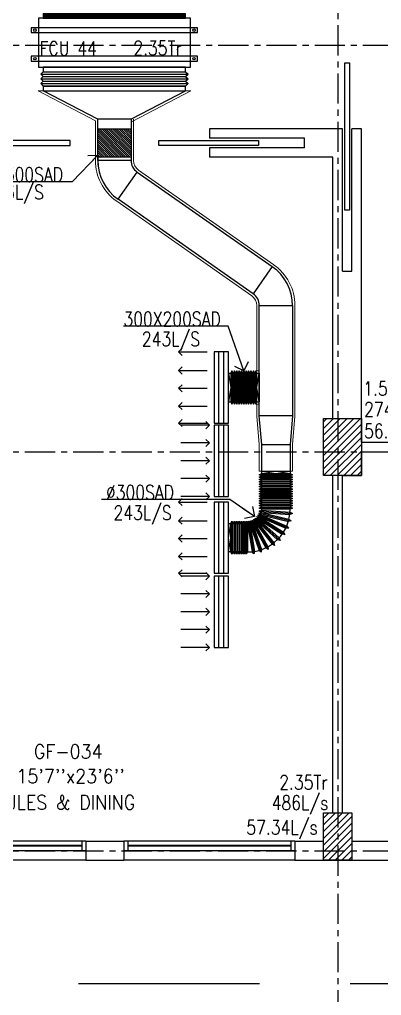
# Model space of a CAD drawing. Header units: millimetres. Extents: x -1288794 to 2153086, y -2701644 to -1335282.
# Drawn here: x 982364 to 986173, y -1510693 to -1500419 of the extents above; entities that cross this region are included whole.
import ezdxf

# ---------------------------------------------------------------- set-up
doc = ezdxf.new("R2010")
doc.units = ezdxf.units.MM
doc.header["$LTSCALE"] = 100
doc.header["$PDMODE"] = 34
doc.linetypes.add('CENTER', pattern=[50.8, 31.75, -6.35, 6.35, -6.35])
doc.linetypes.add('DASHED2', pattern=[9.525, 6.35, -3.175])
for name, color, linetype in [('A-ANNO-DIMS', 1, 'Continuous'), ('A-ANNO-TEXT', 8, 'Continuous'), ('A-DOOR', 4, 'Continuous'), ('A-FLOR-OVHD', 4, 'DASHED2'), ('A-GLAZ', 5, 'Continuous'), ('A-GRID', 253, 'CENTER'), ('A-WALL-FULL', 8, 'Continuous'), ('AC-FD', 1, 'Continuous'), ('AC-SAD', 3, 'Continuous'), ('AC-SAD TEXT', 3, 'Continuous'), ('FCU-AC', 160, 'Continuous'), ('RETURN GRILL RIGHT', 1, 'Continuous'), ('S-COL- HACT.', 9, 'Continuous'), ('S-COL.', 8, 'Continuous'), ('SUPPLY GRILL RIGHT', 3, 'Continuous')]:
    doc.layers.add(name, color=color, linetype=linetype)
doc.layers.add('INSULATION', color=1, linetype='Continuous', lineweight=5)
doc.styles.add('ROMANS', font='romans.shx', dxfattribs={"width": 0.8})
doc.styles.add('SIMPLEX', font='simplex.shx', dxfattribs={"width": 0.8})
doc.dimstyles.new('100 of DIM2', dxfattribs={"dimscale": 0, "dimtxt": 200, "dimasz": 150, "dimexe": 75, "dimexo": 200, "dimgap": 75, "dimtad": 1, "dimdec": 0, "dimrnd": 5, "dimzin": 0, "dimdsep": 46, "dimtxsty": 'ROMANS', "dimblk": 'ARCHTICK', "dimcen": 100, "dimclrd": 94, "dimclre": 94, "dimclrt": 2, "dimadec": 0, "dimazin": 0, "dimtfac": 1, "dimtdec": 0, "dimtofl": 0, "dimtmove": 2, "dimatfit": 3, "dimldrblk": 'OPEN90', "dimfxl": 75, "dimtolj": 1, "dimtzin": 0, "dimarcsym": 0})
pattern_1 = [(45, (2089817.725, -1109556.65), (-35.355339, 35.355339), [])]

# ---------------------------------------------------------------- blocks, each defined once
blk = doc.blocks.new('W-180')
for p, q in [((1800, 100), (0, 100)), ((1800, 0), (0, 0)), ((40, 0), (40, 100)), ((1760, 100), (1760, 0))]:
    blk.add_line(p, q)
at = {"linetype": 'Continuous'}
for p, q in [((1760, 53), (40, 53)), ((1760, 47), (40, 47))]:
    blk.add_line(p, q, dxfattribs=at)
blk = doc.blocks.new('_ArchTick')
at = {"color": 0, "linetype": 'ByBlock', "const_width": 0.15}
blk.add_lwpolyline([(-0.5, -0.5), (0.5, 0.5)], dxfattribs=at)
blk = doc.blocks.new('*D593')
at = {"layer": 'A-ANNO-DIMS', "color": 94, "linetype": 'Continuous', "lineweight": -2, "ltscale": 3, "transparency": 16777216}
for p, q in [((980663, -1509469), (980663, -1512083)), ((993463, -1509469), (993463, -1512083)), ((993463, -1512008), (980663, -1512008))]:
    blk.add_line(p, q, dxfattribs=at)
at = {"layer": 'Defpoints', "color": 0, "linetype": 'Continuous', "ltscale": 3, "transparency": 16777216}
for p in [(980663, -1509269), (993463, -1509269), (980663, -1512008)]:
    blk.add_point(p, dxfattribs=at)
at = {"layer": 'A-ANNO-DIMS', "color": 94, "linetype": 'Continuous', "lineweight": -2, "ltscale": 3, "transparency": 16777216, "xscale": 150, "yscale": 150, "zscale": 150, "rotation": 180}
blk.add_blockref('_ArchTick', (980663, -1512008), dxfattribs=at)
at = {"layer": 'A-ANNO-DIMS', "color": 94, "linetype": 'Continuous', "lineweight": -2, "ltscale": 3, "transparency": 16777216, "xscale": 150, "yscale": 150, "zscale": 150}
blk.add_blockref('_ArchTick', (993463, -1512008), dxfattribs=at)
at = {"layer": 'A-ANNO-DIMS', "color": 2, "linetype": 'Continuous', "ltscale": 3, "transparency": 16777216, "insert": (987063, -1511833), "char_height": 200, "attachment_point": 5, "style": 'ROMANS'}
blk.add_mtext('\\A1;12800', dxfattribs=at)
blk = doc.blocks.new('_Open90')
at = {"color": 0, "linetype": 'ByBlock', "lineweight": -2}
for p, q in [((0, 0), (-1, 0)), ((-0.5, 0.5), (0, 0)), ((0, 0), (-0.5, -0.5))]:
    blk.add_line(p, q, dxfattribs=at)
blk = doc.blocks.new('fcu 2.5 tr')
h = blk.add_hatch()
h.set_pattern_fill('NET', color=3)
h.paths.add_polyline_path([(83172, -1587743), (81672, -1587743), (81672, -1587793), (83172, -1587793)])
at = {"layer": 'FCU-AC'}
for p, q in [((81672, -1587030), (81647, -1587055)), ((83172, -1587030), (81672, -1587030)), ((83197, -1587055), (83172, -1587030)), ((83197, -1587055), (81647, -1587055)), ((81672, -1587080), (81647, -1587055)), ((81672, -1587080), (81647, -1587105)), ((83197, -1587105), (81647, -1587105)), ((81672, -1587130), (81647, -1587105)), ((81672, -1587130), (81647, -1587155)), ((83197, -1587155), (81647, -1587155)), ((81672, -1587180), (81647, -1587155)), ((83172, -1587080), (81672, -1587080)), ((83172, -1587080), (81672, -1587080)), ((83172, -1587130), (81672, -1587130)), ((83172, -1587130), (81672, -1587130)), ((83197, -1587055), (83172, -1587080)), ((83197, -1587105), (83172, -1587080)), ((83197, -1587105), (83172, -1587130)), ((83197, -1587155), (83172, -1587130)), ((83197, -1587155), (83172, -1587180))]:
    blk.add_line(p, q, dxfattribs=at)
at = {"layer": 'FCU-AC', "color": 1}
for p, q in [((83172, -1586980), (81672, -1586980)), ((81672, -1586980), (81672, -1587030)), ((81672, -1587030), (83172, -1587030)), ((83172, -1587030), (83172, -1586980)), ((83172, -1587180), (81672, -1587180)), ((81672, -1587180), (81672, -1587230)), ((81672, -1587230), (83172, -1587230)), ((83172, -1587230), (83172, -1587180))]:
    blk.add_line(p, q, dxfattribs=at)
at = {"layer": 'FCU-AC'}
blk.add_lwpolyline([(81622, -1587743), (83222, -1587743), (83222, -1587230), (81622, -1587230)], close=True, dxfattribs=at)
at = {"layer": 'FCU-AC', "color": 6}
for points in [[(81547, -1587343), (83297, -1587343), (83297, -1587293), (81547, -1587293)], [(81547, -1587643), (83297, -1587643), (83297, -1587593), (81547, -1587593)]]:
    blk.add_lwpolyline(points, close=True, dxfattribs=at)
at = {"layer": 'FCU-AC', "color": 3}
blk.add_lwpolyline([(81672, -1587793), (83172, -1587793), (83172, -1587743), (81672, -1587743)], close=True, dxfattribs=at)
at = {"layer": 'FCU-AC', "color": 6}
for centre in [(81584, -1587318), (83259, -1587318), (81584, -1587618), (83259, -1587618)]:
    blk.add_circle(centre, 12.5, dxfattribs=at)
blk = doc.blocks.new('SUPPLY GRILL RIGHT')
at = {"layer": 'SUPPLY GRILL RIGHT'}
for p, q in [((375, 25), (-375, 25)), ((375, -25), (375, 25)), ((375, -25), (-375, -25)), ((375, -75), (375, -25))]:
    blk.add_line(p, q, dxfattribs=at)
blk.add_lwpolyline([(-375, -75), (375, -75), (375, 75), (-375, 75)], close=True, dxfattribs=at)
for points in [[(-375, -450), (-375, -150)], [(-178.5, -450), (-178.5, -150)], [(9, -450), (9, -150)], [(196.5, -450), (196.5, -150)], [(375, -450), (375, -150)]]:
    blk.add_leader(points, dimstyle='100 of DIM2', override={"dimscale": 1, "dimasz": 75, "dimtad": 0, "dimclrd": 0, "dimfxl": 0.2}, dxfattribs=at)
blk = doc.blocks.new('RETURN GRILL RIGHT')
at = {"layer": 'RETURN GRILL RIGHT'}
for p, q in [((375, 25), (-375, 25)), ((375, -25), (-375, -25))]:
    blk.add_line(p, q, dxfattribs=at)
blk.add_lwpolyline([(-375, -75), (375, -75), (375, 75), (-375, 75)], close=True, dxfattribs=at)
for points in [[(-375, -125), (-375, -425)], [(-187.5, -125), (-187.5, -425)], [(0, -125), (0, -425)], [(187.5, -125), (187.5, -425)], [(375, -125), (375, -425)]]:
    blk.add_leader(points, dimstyle='100 of DIM2', override={"dimscale": 1, "dimasz": 75, "dimtad": 0, "dimclrd": 0, "dimfxl": 0.2}, dxfattribs=at)

msp = doc.modelspace()

# ---------------------------------------------------------------- hatches: boundary and pattern name
at = {"layer": 'AC-FD', "linetype": 'ByBlock'}
h = msp.add_hatch(dxfattribs=at)
h.set_pattern_fill('ANSI31', color=256, scale=5, angle=90, style=0)
h.set_pattern_definition([(135, (-608210.96, -1563641.045), (-11.22532015, -11.22532015), [])])
h.paths.add_polyline_path([(983537.5, -1501868.7), (983537.5, -1501568.7), (983187.5, -1501568.6), (983187.5, -1501868.6)])
at = {"layer": 'S-COL- HACT.', "linetype": 'Continuous', "ltscale": 3}
h = msp.add_hatch(dxfattribs=at)
h.set_pattern_fill('ANSI31', color=256, scale=400, style=0)
h.set_pattern_definition(pattern_1)
h.paths.add_polyline_path([(985562.5, -1505218.6), (985562.5, -1504618.6), (985962.5, -1504618.6), (985962.5, -1505218.6)])
h = msp.add_hatch(dxfattribs=at)
h.set_pattern_fill('ANSI31', color=256, scale=400, style=0)
h.set_pattern_definition(pattern_1)
h.paths.add_polyline_path([(985562.5, -1509268.6), (985562.5, -1508768.6), (985862.5, -1508768.6), (985862.5, -1509268.6)])

# ---------------------------------------------------------------- linework, layer by layer
at = {"layer": 'A-DOOR', "ltscale": 3}
for points in [[(985837.5, -1502426.2), (985787.5, -1502426.2), (985787.5, -1500876.2), (985837.5, -1500876.2), (985837.5, -1502426.2)], [(981846.5, -1501693.6), (981846.5, -1501743.6), (982896.5, -1501743.6), (982896.5, -1501693.6), (981846.5, -1501693.6)], [(984878.5, -1501693.6), (984878.5, -1501743.6), (983828.5, -1501743.6), (983828.5, -1501693.6), (984878.5, -1501693.6)]]:
    msp.add_lwpolyline(points, dxfattribs=at)
at = {"layer": 'A-FLOR-OVHD', "ltscale": 3}
msp.add_lwpolyline([(993462.5, -1509268.6), (993462.5, -1510568.6), (980662.5, -1510568.6), (980662.5, -1509268.6), (979362.5, -1509268.6), (979362.5, -1510568.6), (975062.5, -1510568.6), (975062.5, -1510168.6), (973462.5, -1510168.6), (973462.5, -1510568.6), (966462.5, -1510568.6), (966462.5, -1500918.6), (965462.5, -1500918.6), (965462.5, -1496418.6)], dxfattribs=at)
msp.add_lwpolyline([(993462.5, -1509268.6), (993462.5, -1510568.6), (980662.5, -1510568.6), (980662.5, -1509268.6), (979362.5, -1509268.6), (979362.5, -1510568.6), (975062.5, -1510568.6), (975062.5, -1510168.6), (973462.5, -1510168.6), (973462.5, -1510568.6), (966462.5, -1510568.6), (966462.5, -1500918.6), (965462.5, -1500918.6), (965462.5, -1496418.6)], dxfattribs=at)
at = {"layer": 'A-GLAZ', "ltscale": 3}
for p, q in [((983062.5, -1509268.6), (981262.5, -1509268.6)), ((985262.5, -1509268.6), (983462.5, -1509268.6))]:
    msp.add_line(p, q, dxfattribs=at)
at = {"layer": 'A-GRID', "ltscale": 0.1}
for p, q in [((985712.5, -1466442.6), (985712.5, -1514577)), ((956006.8, -1500687.6), (999546.3, -1500687.6)), ((956005.3, -1504968.6), (999544.9, -1504968.6)), ((956005.3, -1509168.6), (999544.9, -1509168.6))]:
    msp.add_line(p, q, dxfattribs=at)
at = {"layer": 'A-WALL-FULL', "ltscale": 3}
for p, q in [((985662.5, -1501568.6), (984362.5, -1501568.6)), ((984362.5, -1501568.6), (984362.5, -1501668.6)), ((985762.5, -1501568.6), (985662.5, -1501568.6)), ((985762.5, -1503068.6), (985762.5, -1501568.6)), ((985862.5, -1503068.6), (985862.5, -1501568.6)), ((985962.5, -1501568.6), (985862.5, -1501568.6)), ((985962.5, -1504868.6), (985962.5, -1501568.6)), ((985362.5, -1501668.6), (984362.5, -1501668.6)), ((985362.5, -1501768.6), (985362.5, -1501668.6)), ((985362.5, -1501768.6), (984362.5, -1501768.6)), ((984362.5, -1501768.6), (984362.5, -1501868.6)), ((985662.5, -1501868.6), (984362.5, -1501868.6)), ((985662.5, -1504618.6), (985662.5, -1501868.6)), ((985762.5, -1503068.6), (985862.5, -1503068.6)), ((985962.5, -1504868.6), (988162.5, -1504868.6)), ((985962.5, -1504968.6), (988162.5, -1504968.6)), ((985662.5, -1508768.6), (985662.5, -1505218.6)), ((985762.5, -1508768.6), (985762.5, -1505218.6)), ((983062.5, -1509068.6), (983462.5, -1509068.6)), ((983062.5, -1509068.6), (983062.5, -1509268.6)), ((983462.5, -1509068.6), (983462.5, -1509268.6)), ((985262.5, -1509068.6), (985562.5, -1509068.6)), ((985262.5, -1509068.6), (985262.5, -1509268.6)), ((985862.5, -1509068.6), (986712.5, -1509068.6)), ((983062.5, -1509268.6), (983462.5, -1509268.6)), ((985262.5, -1509268.6), (986712.5, -1509268.6))]:
    msp.add_line(p, q, dxfattribs=at)
at = {"layer": 'A-WALL-FULL', "linetype": 'Continuous', "ltscale": 3}
for p, q in [((985562.5, -1505218.6), (985562.5, -1504618.6)), ((985562.5, -1504618.6), (985662.5, -1504618.6)), ((985962.5, -1505218.6), (985962.5, -1504968.6)), ((985662.5, -1505218.6), (985562.5, -1505218.6)), ((985762.5, -1505218.6), (985962.5, -1505218.6)), ((985562.5, -1509068.6), (985562.5, -1508768.6)), ((985562.5, -1508768.6), (985662.5, -1508768.6)), ((985762.5, -1508768.6), (985862.5, -1508768.6)), ((985862.5, -1508768.6), (985862.5, -1509068.6))]:
    msp.add_line(p, q, dxfattribs=at)
at = {"layer": 'AC-FD', "linetype": 'ByBlock'}
msp.add_lwpolyline([(983187.5, -1501868.6), (983187.5, -1501568.6), (983537.5, -1501568.7), (983537.5, -1501868.7)], close=True, dxfattribs=at)
at = {"layer": 'AC-SAD'}
for p, q in [((983187.5, -1501468.6), (982612.5, -1501168.6)), ((984112.5, -1501168.6), (983537.5, -1501468.6)), ((983537.5, -1501468.6), (983187.5, -1501468.6)), ((983187.5, -1501901.2), (983187.5, -1501468.6)), ((983537.5, -1501468.6), (983537.5, -1501901.2)), ((983537.5, -1501901.2), (983187.5, -1501901.2)), ((983400.8, -1502310.8), (983601.5, -1502024.1)), ((983601.5, -1502024.1), (985024.3, -1503020.4)), ((984823.6, -1503307.1), (983400.8, -1502310.8)), ((985024.3, -1503020.4), (984823.6, -1503307.1)), ((984887.5, -1503430), (985237.5, -1503430)), ((984887.5, -1504591.6), (984887.5, -1503430)), ((985237.5, -1503430), (985237.5, -1504591.6)), ((984562.5, -1504141.6), (984887.5, -1504141.6)), ((984562.5, -1504141.6), (984587.5, -1504291.6)), ((984562.5, -1504441.6), (984562.5, -1504141.6)), ((984600, -1504116.6), (984587.5, -1504141.6)), ((984587.5, -1504141.6), (984587.5, -1504441.6)), ((984600, -1504116.6), (984600, -1504466.6)), ((984612.5, -1504141.6), (984600, -1504116.6)), ((984625, -1504116.6), (984612.5, -1504141.6)), ((984612.5, -1504141.6), (984612.5, -1504441.6)), ((984612.5, -1504441.6), (984612.5, -1504141.6)), ((984625, -1504116.6), (984625, -1504466.6)), ((984637.5, -1504141.6), (984625, -1504116.6)), ((984650, -1504116.6), (984637.5, -1504141.6)), ((984637.5, -1504141.6), (984637.5, -1504441.6)), ((984650, -1504116.6), (984650, -1504466.6)), ((984662.5, -1504141.6), (984650, -1504116.6)), ((984675, -1504116.6), (984662.5, -1504141.6)), ((984662.5, -1504141.6), (984662.5, -1504441.6)), ((984675, -1504116.6), (984675, -1504466.6)), ((984687.5, -1504141.6), (984675, -1504116.6)), ((984700, -1504116.6), (984687.5, -1504141.6)), ((984687.5, -1504141.6), (984687.5, -1504441.6)), ((984700, -1504116.6), (984700, -1504466.6)), ((984712.5, -1504141.6), (984700, -1504116.6)), ((984725, -1504116.6), (984712.5, -1504141.6)), ((984712.5, -1504141.6), (984712.5, -1504441.6)), ((984725, -1504116.6), (984725, -1504466.6)), ((984737.5, -1504141.6), (984725, -1504116.6)), ((984750, -1504116.6), (984737.5, -1504141.6)), ((984737.5, -1504141.6), (984737.5, -1504441.6)), ((984750, -1504116.6), (984750, -1504466.6)), ((984762.5, -1504141.6), (984750, -1504116.6)), ((984775, -1504116.6), (984762.5, -1504141.6)), ((984762.5, -1504141.6), (984762.5, -1504441.6)), ((984775, -1504116.6), (984775, -1504466.6)), ((984787.5, -1504141.6), (984775, -1504116.6)), ((984800, -1504116.6), (984787.5, -1504141.6)), ((984787.5, -1504141.6), (984787.5, -1504441.6)), ((984800, -1504116.6), (984800, -1504466.6)), ((984812.5, -1504141.6), (984800, -1504116.6)), ((984825, -1504116.6), (984812.5, -1504141.6)), ((984812.5, -1504141.6), (984812.5, -1504441.6)), ((984825, -1504116.6), (984825, -1504466.6)), ((984837.5, -1504141.6), (984825, -1504116.6)), ((984850, -1504116.6), (984837.5, -1504141.6)), ((984837.5, -1504141.6), (984837.5, -1504441.6)), ((984850, -1504116.6), (984850, -1504466.6)), ((984862.5, -1504141.6), (984850, -1504116.6)), ((984862.5, -1504291.6), (984887.5, -1504141.6)), ((984862.5, -1504441.6), (984862.5, -1504141.6)), ((984887.5, -1504141.6), (984887.5, -1504441.6)), ((984587.5, -1504291.6), (984562.5, -1504441.6)), ((984887.5, -1504441.6), (984862.5, -1504291.6)), ((984562.5, -1504441.6), (984887.5, -1504441.6)), ((984587.5, -1504441.6), (984600, -1504466.6)), ((984600, -1504466.6), (984612.5, -1504441.6)), ((984612.5, -1504441.6), (984625, -1504466.6)), ((984625, -1504466.6), (984637.5, -1504441.6)), ((984637.5, -1504441.6), (984650, -1504466.6)), ((984650, -1504466.6), (984662.5, -1504441.6)), ((984662.5, -1504441.6), (984675, -1504466.6)), ((984675, -1504466.6), (984687.5, -1504441.6)), ((984687.5, -1504441.6), (984700, -1504466.6)), ((984700, -1504466.6), (984712.5, -1504441.6)), ((984712.5, -1504441.6), (984725, -1504466.6)), ((984725, -1504466.6), (984737.5, -1504441.6)), ((984737.5, -1504441.6), (984750, -1504466.6)), ((984750, -1504466.6), (984762.5, -1504441.6)), ((984762.5, -1504441.6), (984775, -1504466.6)), ((984775, -1504466.6), (984787.5, -1504441.6)), ((984787.5, -1504441.6), (984800, -1504466.6)), ((984800, -1504466.6), (984812.5, -1504441.6)), ((984812.5, -1504441.6), (984825, -1504466.6)), ((984825, -1504466.6), (984837.5, -1504441.6)), ((984837.5, -1504441.6), (984850, -1504466.6)), ((984850, -1504466.6), (984862.5, -1504441.6)), ((985237.5, -1504591.6), (984887.5, -1504591.6)), ((984912.5, -1504891.6), (984887.5, -1504591.6)), ((985237.5, -1504591.6), (985212.5, -1504891.6)), ((984912.5, -1504891.6), (985212.5, -1504891.6)), ((984912.5, -1505573.6), (984912.5, -1504891.6)), ((985212.5, -1504891.6), (985212.5, -1505573.6)), ((984887.5, -1505211.1), (984912.5, -1505198.6)), ((985237.5, -1505211.1), (984887.5, -1505211.1)), ((984912.5, -1505223.6), (984887.5, -1505211.1)), ((984887.5, -1505236.1), (984912.5, -1505223.6)), ((985237.5, -1505236.1), (984887.5, -1505236.1)), ((984912.5, -1505248.6), (984887.5, -1505236.1)), ((984887.5, -1505261.1), (984912.5, -1505248.6)), ((985237.5, -1505261.1), (984887.5, -1505261.1)), ((984912.5, -1505273.6), (984887.5, -1505261.1)), ((984912.5, -1505173.6), (985062.5, -1505198.6)), ((984912.5, -1505173.6), (985212.5, -1505173.6)), ((984912.5, -1505198.6), (985212.5, -1505198.6)), ((984912.5, -1505223.6), (985212.5, -1505223.6)), ((984912.5, -1505248.6), (985212.5, -1505248.6)), ((985062.5, -1505198.6), (985212.5, -1505173.6)), ((985212.5, -1505198.6), (985237.5, -1505211.1)), ((985237.5, -1505211.1), (985212.5, -1505223.6)), ((985212.5, -1505223.6), (985237.5, -1505236.1)), ((985237.5, -1505236.1), (985212.5, -1505248.6)), ((985212.5, -1505248.6), (985237.5, -1505261.1)), ((985237.5, -1505261.1), (985212.5, -1505273.6)), ((984887.5, -1505286.1), (984912.5, -1505273.6)), ((985237.5, -1505286.1), (984887.5, -1505286.1)), ((984912.5, -1505298.6), (984887.5, -1505286.1)), ((984887.5, -1505311.1), (984912.5, -1505298.6)), ((985237.5, -1505311.1), (984887.5, -1505311.1)), ((984912.5, -1505323.6), (984887.5, -1505311.1)), ((984887.5, -1505336.1), (984912.5, -1505323.6)), ((985237.5, -1505336.1), (984887.5, -1505336.1)), ((984912.5, -1505348.6), (984887.5, -1505336.1)), ((984887.5, -1505361.1), (984912.5, -1505348.6)), ((985237.5, -1505361.1), (984887.5, -1505361.1)), ((984912.5, -1505373.6), (984887.5, -1505361.1)), ((984887.5, -1505386.1), (984912.5, -1505373.6)), ((984912.5, -1505273.6), (985212.5, -1505273.6)), ((984912.5, -1505298.6), (985212.5, -1505298.6)), ((984912.5, -1505323.6), (985212.5, -1505323.6)), ((984912.5, -1505348.6), (985212.5, -1505348.6)), ((984912.5, -1505373.6), (985212.5, -1505373.6)), ((985212.5, -1505273.6), (985237.5, -1505286.1)), ((985237.5, -1505286.1), (985212.5, -1505298.6)), ((985212.5, -1505298.6), (985237.5, -1505311.1)), ((985237.5, -1505311.1), (985212.5, -1505323.6)), ((985212.5, -1505323.6), (985237.5, -1505336.1)), ((985237.5, -1505336.1), (985212.5, -1505348.6)), ((985212.5, -1505348.6), (985237.5, -1505361.1)), ((985237.5, -1505361.1), (985212.5, -1505373.6)), ((985212.5, -1505373.6), (985237.5, -1505386.1)), ((985237.5, -1505386.1), (984887.5, -1505386.1)), ((984912.5, -1505398.6), (984887.5, -1505386.1)), ((984887.5, -1505411.1), (984912.5, -1505398.6)), ((985237.5, -1505411.1), (984887.5, -1505411.1)), ((984912.5, -1505423.6), (984887.5, -1505411.1)), ((984887.5, -1505436.1), (984912.5, -1505423.6)), ((985237.5, -1505436.1), (984887.5, -1505436.1)), ((984912.5, -1505448.6), (984887.5, -1505436.1)), ((984887.5, -1505461.1), (984912.5, -1505448.6)), ((985237.5, -1505461.1), (984887.5, -1505461.1)), ((984912.5, -1505473.6), (984887.5, -1505461.1)), ((984887.5, -1505486.1), (984912.5, -1505473.6)), ((984912.5, -1505398.6), (985212.5, -1505398.6)), ((984912.5, -1505423.6), (985212.5, -1505423.6)), ((984912.5, -1505448.6), (985212.5, -1505448.6)), ((984912.5, -1505473.6), (985212.5, -1505473.6)), ((985237.5, -1505386.1), (985212.5, -1505398.6)), ((985212.5, -1505398.6), (985237.5, -1505411.1)), ((985237.5, -1505411.1), (985212.5, -1505423.6)), ((985212.5, -1505423.6), (985237.5, -1505436.1)), ((985237.5, -1505436.1), (985212.5, -1505448.6)), ((985212.5, -1505448.6), (985237.5, -1505461.1)), ((985237.5, -1505461.1), (985212.5, -1505473.6)), ((985212.5, -1505473.6), (985237.5, -1505486.1)), ((985237.5, -1505486.1), (984887.5, -1505486.1)), ((984912.5, -1505498.6), (984887.5, -1505486.1)), ((984887.5, -1505511.1), (984912.5, -1505498.6)), ((985237.5, -1505511.1), (984887.5, -1505511.1)), ((984912.5, -1505523.6), (984887.5, -1505511.1)), ((984887.5, -1505536.1), (984912.5, -1505523.6)), ((985237.5, -1505536.1), (984887.5, -1505536.1)), ((984912.5, -1505548.6), (984887.5, -1505536.1)), ((984887.5, -1505561.1), (984912.5, -1505548.6)), ((985237.5, -1505561.1), (984887.5, -1505561.1)), ((984912.5, -1505573.6), (984887.5, -1505561.1)), ((984912.5, -1505498.6), (985212.5, -1505498.6)), ((984912.5, -1505523.6), (985212.5, -1505523.6)), ((984912.5, -1505548.6), (985212.5, -1505548.6)), ((985212.5, -1505573.6), (984912.5, -1505573.6)), ((985237.5, -1505486.1), (985212.5, -1505498.6)), ((985212.5, -1505498.6), (985237.5, -1505511.1)), ((985237.5, -1505511.1), (985212.5, -1505523.6)), ((985212.5, -1505523.6), (985237.5, -1505536.1)), ((985237.5, -1505536.1), (985212.5, -1505548.6)), ((985212.5, -1505548.6), (985237.5, -1505561.1)), ((985237.5, -1505561.1), (985212.5, -1505573.6)), ((984830, -1505679.6), (985046.4, -1505954.7)), ((984835.7, -1505707), (984830, -1505679.6)), ((984830, -1505679.6), (984855.3, -1505691.5)), ((984846.7, -1505666.9), (985105.7, -1505902.3)), ((984856.8, -1505693), (984846.7, -1505666.9)), ((984846.7, -1505666.9), (984873.6, -1505674.5)), ((984861, -1505651.7), (985155.5, -1505840.8)), ((984875.3, -1505675.7), (984861, -1505651.7)), ((984861, -1505651.7), (984888.8, -1505654.7)), ((984872.6, -1505634.3), (984900.5, -1505632.6)), ((984872.6, -1505634.3), (985194.4, -1505771.9)), ((984890.6, -1505655.6), (984872.6, -1505634.3)), ((984873.6, -1505674.5), (985095.6, -1505876.2)), ((984875.3, -1505675.7), (985127.7, -1505837.8)), ((984881.1, -1505615.2), (984908.3, -1505608.9)), ((984881.1, -1505615.2), (985221.3, -1505697.5)), ((984902.5, -1505633.2), (984881.1, -1505615.2)), ((984886.3, -1505594.9), (984912.2, -1505584.2)), ((984886.3, -1505594.9), (985235.5, -1505619.7)), ((984910.4, -1505609.2), (984886.3, -1505594.9)), ((984888.8, -1505654.7), (985141.2, -1505816.8)), ((984890.6, -1505655.6), (985166.5, -1505773.6)), ((984900.5, -1505632.6), (985176.3, -1505750.6)), ((984902.5, -1505633.2), (985194, -1505703.8)), ((984908.3, -1505608.9), (985199.9, -1505679.5)), ((984910.4, -1505609.2), (985209.6, -1505630.4)), ((984912.2, -1505584.2), (985211.4, -1505605.5)), ((985199.9, -1505679.5), (985221.3, -1505697.5)), ((985235.5, -1505619.7), (985209.6, -1505630.4)), ((985211.4, -1505605.5), (985235.5, -1505619.7)), ((984587.5, -1505873.6), (984562.5, -1505723.6)), ((984562.5, -1505723.6), (984762.5, -1505723.6)), ((984587.5, -1505723.6), (984600, -1505698.6)), ((984587.5, -1506023.6), (984587.5, -1505723.6)), ((984600, -1505698.6), (984600, -1506048.6)), ((984600, -1505698.6), (984612.5, -1505723.6)), ((984612.5, -1505723.6), (984625, -1505698.6)), ((984612.5, -1506023.6), (984612.5, -1505723.6)), ((984625, -1505698.6), (984625, -1506048.6)), ((984625, -1505698.6), (984637.5, -1505723.6)), ((984637.5, -1505723.6), (984650, -1505698.6)), ((984637.5, -1506023.6), (984637.5, -1505723.6)), ((984650, -1505698.6), (984650, -1506048.6)), ((984650, -1505698.6), (984662.5, -1505723.6)), ((984662.5, -1505723.6), (984675, -1505698.6)), ((984662.5, -1506023.6), (984662.5, -1505723.6)), ((984675, -1505698.6), (984675, -1506048.6)), ((984675, -1505698.6), (984687.5, -1505723.6)), ((984687.5, -1505723.6), (984700, -1505698.6)), ((984687.5, -1506023.6), (984687.5, -1505723.6)), ((984700, -1505698.6), (984700, -1506048.6)), ((984700, -1505698.6), (984712.5, -1505723.6)), ((984712.5, -1505723.6), (984725, -1505698.6)), ((984712.5, -1506023.6), (984712.5, -1505723.6)), ((984725, -1505698.6), (984725, -1506048.6)), ((984725, -1505698.6), (984737.5, -1505723.6)), ((984737.5, -1505723.6), (984750, -1505698.6)), ((984737.5, -1505723.6), (984737.5, -1506023.6)), ((984750, -1505698.6), (984750, -1506048.6)), ((984750, -1505698.6), (984762.5, -1505723.6)), ((984762.5, -1505723.6), (984762.5, -1506023.6)), ((984762.8, -1505725.7), (984771, -1505699)), ((984762.8, -1505725.7), (984812.5, -1506021.5)), ((984771, -1505699), (984829, -1506044.1)), ((984771, -1505699), (984787.4, -1505721.6)), ((984787.4, -1505721.6), (984837.2, -1506017.4)), ((984788, -1505723.6), (984791.6, -1505695.8)), ((984788, -1505723.6), (984886.2, -1506007)), ((984791.6, -1505695.8), (984906.1, -1506026.6)), ((984791.6, -1505695.8), (984811.6, -1505715.4)), ((984811.5, -1505689.3), (984979.3, -1505996.5)), ((984812.5, -1505717.3), (984811.5, -1505689.3)), ((984811.5, -1505689.3), (984834.5, -1505705.3)), ((984811.6, -1505715.4), (984909.8, -1505998.9)), ((984812.5, -1505717.3), (984956.3, -1505980.5)), ((984834.5, -1505705.3), (984978.3, -1505968.5)), ((984835.7, -1505707), (985021.2, -1505942.7)), ((984855.3, -1505691.5), (985040.8, -1505927.3)), ((984856.8, -1505693), (985078.8, -1505894.7)), ((985194.4, -1505771.9), (985166.5, -1505773.6)), ((985176.3, -1505750.6), (985194.4, -1505771.9)), ((985221.3, -1505697.5), (985194, -1505703.8)), ((984562.5, -1506023.6), (984587.5, -1505873.6)), ((985095.6, -1505876.2), (985105.7, -1505902.3)), ((985155.5, -1505840.8), (985127.7, -1505837.8)), ((985141.2, -1505816.8), (985155.5, -1505840.8)), ((984979.3, -1505996.5), (984956.3, -1505980.5)), ((984978.3, -1505968.5), (984979.3, -1505996.5)), ((985046.4, -1505954.7), (985021.2, -1505942.7)), ((985040.8, -1505927.3), (985046.4, -1505954.7)), ((985105.7, -1505902.3), (985078.8, -1505894.7)), ((984762.5, -1506023.6), (984562.5, -1506023.6)), ((984600, -1506048.6), (984587.5, -1506023.6)), ((984612.5, -1506023.6), (984600, -1506048.6)), ((984625, -1506048.6), (984612.5, -1506023.6)), ((984637.5, -1506023.6), (984625, -1506048.6)), ((984650, -1506048.6), (984637.5, -1506023.6)), ((984662.5, -1506023.6), (984650, -1506048.6)), ((984675, -1506048.6), (984662.5, -1506023.6)), ((984687.5, -1506023.6), (984675, -1506048.6)), ((984700, -1506048.6), (984687.5, -1506023.6)), ((984712.5, -1506023.6), (984700, -1506048.6)), ((984725, -1506048.6), (984712.5, -1506023.6)), ((984737.5, -1506023.6), (984725, -1506048.6)), ((984750, -1506048.6), (984737.5, -1506023.6)), ((984762.5, -1506023.6), (984750, -1506048.6)), ((984829, -1506044.1), (984812.5, -1506021.5)), ((984837.2, -1506017.4), (984829, -1506044.1)), ((984906.1, -1506026.6), (984886.2, -1506007)), ((984909.8, -1505998.9), (984906.1, -1506026.6))]:
    msp.add_line(p, q, dxfattribs=at)
for centre, radius, start, end in [((983687.5, -1501901.2), 500, 180, 235), ((983687.5, -1501901.2), 150, 180, 235), ((984737.5, -1503430), 500, 0, 55), ((984737.5, -1503430), 150, 0, 55), ((984762.5, -1505573.6), 450, 270, 0), ((984762.5, -1505573.6), 150, 270, 0)]:
    msp.add_arc(centre, radius, start, end, dxfattribs=at)
at = {"layer": 'INSULATION'}
for p, q in [((982558.5, -1501168.6), (982612.5, -1501168.6)), ((983162.5, -1501483.8), (982558.5, -1501168.6)), ((984166.6, -1501168.6), (983549.1, -1501490.8)), ((984112.5, -1501168.6), (984166.6, -1501168.6)), ((983562.5, -1501468.6), (983562.5, -1501901.2)), ((983162.5, -1501901.2), (983162.5, -1501483.8)), ((983615.8, -1502003.6), (985038.7, -1502999.9)), ((984809.2, -1503327.6), (983386.4, -1502331.3)), ((984862.5, -1504116.6), (984862.5, -1503430)), ((985262.5, -1503430), (985262.5, -1504592.6)), ((984862.5, -1504116.6), (984887.5, -1504116.6)), ((984862.5, -1504466.6), (984887.5, -1504466.6)), ((984862.5, -1504592.6), (984862.5, -1504466.6)), ((984887.5, -1504892.6), (984862.5, -1504592.6)), ((985262.5, -1504592.6), (985237.5, -1504892.6)), ((984887.5, -1505173.6), (984887.5, -1504892.6)), ((985237.5, -1504892.6), (985237.5, -1505173.6)), ((984912.5, -1505173.6), (984887.5, -1505173.6)), ((985237.5, -1505173.6), (985212.5, -1505173.6))]:
    msp.add_line(p, q, dxfattribs=at)
for centre, radius, start, end in [((983687.5, -1501901.2), 525, 180, 235), ((983687.5, -1501901.2), 125, 180, 235), ((984737.5, -1503430), 525, 360, 55), ((984737.5, -1503430), 125, 0, 55)]:
    msp.add_arc(centre, radius, start, end, dxfattribs=at)
at = {"layer": 'S-COL.', "linetype": 'Continuous', "ltscale": 3}
for points in [[(985562.5, -1505218.6), (985562.5, -1504618.6), (985962.5, -1504618.6), (985962.5, -1505218.6)], [(985562.5, -1505218.6), (985562.5, -1504618.6), (985962.5, -1504618.6), (985962.5, -1505218.6)], [(985562.5, -1505218.6), (985562.5, -1504618.6), (985962.5, -1504618.6), (985962.5, -1505218.6)], [(985562.5, -1509268.6), (985562.5, -1508768.6), (985862.5, -1508768.6), (985862.5, -1509268.6)], [(985562.5, -1509268.6), (985562.5, -1508768.6), (985862.5, -1508768.6), (985862.5, -1509268.6)], [(985562.5, -1509268.6), (985562.5, -1508768.6), (985862.5, -1508768.6), (985862.5, -1509268.6)]]:
    msp.add_lwpolyline(points, close=True, dxfattribs=at)

# ---------------------------------------------------------------- block references
at = {"layer": 'A-GLAZ', "ltscale": 3, "xscale": -1, "rotation": 180}
for p in [(981262.5, -1509068.6), (983462.5, -1509068.6)]:
    msp.add_blockref('W-180', p, dxfattribs=at)
at = {"layer": 'FCU-AC', "color": 3, "rotation": 180}
msp.add_blockref('fcu 2.5 tr', (1065784.1, -3088148.7), dxfattribs=at)
at = {"layer": 'RETURN GRILL RIGHT', "rotation": 270}
for p in [(984487.5, -1505063.6), (984487.5, -1506653.6)]:
    msp.add_blockref('RETURN GRILL RIGHT', p, dxfattribs=at)
at = {"layer": 'SUPPLY GRILL RIGHT', "rotation": 270}
for p in [(984487.5, -1504291.6), (984487.5, -1505873.6)]:
    msp.add_blockref('SUPPLY GRILL RIGHT', p, dxfattribs=at)

# ---------------------------------------------------------------- texts
at = {"layer": 'A-ANNO-TEXT', "style": 'ROMANS', "width": 0.9}
for s, p in [('GF-034', (982514.5, -1508199.5)), ("15'7''x23'6''", (982330.3, -1508459.2)), ('MAJLES & DINING', (981996.5, -1508735.4))]:
    msp.add_text(s, height=150, dxfattribs=at).set_placement(p)
at = {"layer": 'AC-SAD TEXT', "style": 'SIMPLEX', "width": 0.8}
for s, p in [('2.35Tr', (983561.9, -1500794.5)), ('FCU 44', (982576, -1500798.9)), ('350X300SAD', (981797.5, -1502126.1)), ('486L/S', (982007.8, -1502309.8)), ('300X200SAD', (983457.7, -1503647.5)), ('243L/S', (983651.1, -1503856.9)), ('1.56Tr', (985981.9, -1504378.3)), ('274L/s', (985990.1, -1504597.6)), ('56.4L/s', (985990.1, -1504825.1)), ('%%C300SAD', (983273.4, -1505471.7)), ('243L/S', (983353, -1505686.4)), ('2.35Tr', (985097.6, -1508523.4)), ('486L/s', (985017.7, -1508739)), ('57.34L/s', (984751.2, -1508998))]:
    msp.add_text(s, height=150, dxfattribs=at).set_placement(p)

# ---------------------------------------------------------------- dimensions: what is measured, and where the dimension line sits
at = {"layer": 'A-ANNO-DIMS', "linetype": 'Continuous', "ltscale": 3}
dim = msp.add_linear_dim(base=(980662.5, -1512007.6), p1=(993462.5, -1509268.6), p2=(980662.5, -1509268.6), dimstyle='100 of DIM2', override={"dimscale": 1}, dxfattribs=at)
dim.commit()
dim.dimension.update_dxf_attribs({"geometry": '*D593', "text_midpoint": (987062.5, -1511832.6)})

# ---------------------------------------------------------------- leaders
at = {"layer": 'AC-SAD TEXT'}
for points in [[(983187.5, -1501847.6), (982917.5, -1502126.1), (981787.5, -1502126.1)], [(984725, -1504116.6), (984560.6, -1503647.5), (983457.7, -1503647.5)], [(984835.9, -1505650.6), (984575.7, -1505471.7), (983227.9, -1505471.7)]]:
    msp.add_leader(points, dimstyle='100 of DIM2', override={"dimscale": 1, "dimtad": 0, "dimfxl": 0.2}, dxfattribs=at)

doc.saveas('drawing.dxf')
